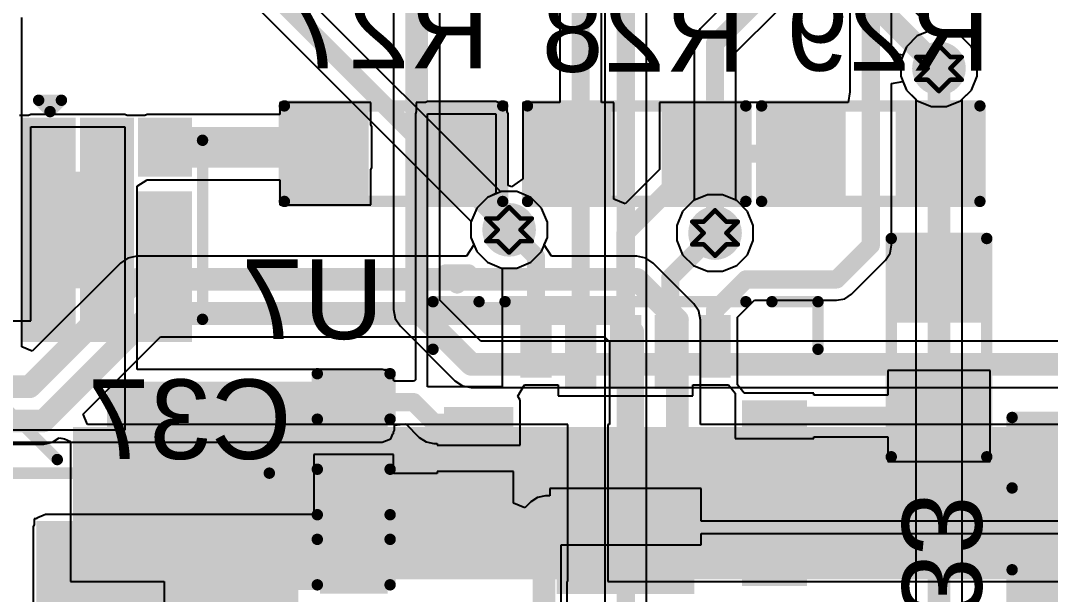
# Model space of a CAD drawing. Header units: inches. Extents: x -4 to 389, y 0 to 108.
# Drawn here: x 13.64 to 25.14, y 16.6 to 23.01 of the extents above; entities that cross this region are included whole.
import ezdxf

# ---------------------------------------------------------------- set-up
doc = ezdxf.new("R2010")
doc.units = ezdxf.units.IN
for name, color, linetype in [('Bottom Layer', 5, 'Continuous'), ('Bottom Overlay', 54, 'Continuous'), ('Bottom Paste', 16, 'Continuous'), ('Bottom Solder', 6, 'Continuous'), ('Drill Drawing', 1, 'Continuous'), ('Signal_1', 16, 'Continuous'), ('Signal_2', 76, 'Continuous'), ('Top Layer', 1, 'Continuous'), ('Top Overlay', 2, 'Continuous'), ('Top Paste', 8, 'Continuous'), ('Top Solder', 216, 'Continuous'), ('Via Holes', 16, 'Continuous')]:
    doc.layers.add(name, color=color, linetype=linetype)
doc.styles.add('Arial', font='', dxfattribs={"height": 0.2})
doc.styles.get('Arial').set_extended_font_data('Arial')

msp = doc.modelspace()

# ---------------------------------------------------------------- hatches: boundary and pattern name
at = {"layer": 'Bottom Layer'}
h = msp.add_hatch(color=5, dxfattribs=at)
edge = h.paths.add_edge_path()
edge.add_arc((23.893, 22.479), 0.3, 0, 360)
for points in [[(17.42, 21.971), (17.42, 21.082), (16.658, 21.082), (16.658, 21.971)], [(18.944, 21.971), (18.944, 21.082), (18.182, 21.082), (18.182, 21.971)], [(20.136, 21.971), (20.136, 21.082), (19.374, 21.082), (19.374, 21.971)], [(21.66, 21.971), (21.66, 21.082), (20.898, 21.082), (20.898, 21.971)], [(22.75, 21.971), (22.75, 21.082), (21.988, 21.082), (21.988, 21.971)], [(24.274, 21.971), (24.274, 21.082), (23.512, 21.082), (23.512, 21.971)], [(14.15, 21.826), (14.15, 21.371), (13.75, 21.371), (13.75, 21.826)], [(14.8, 21.826), (14.8, 21.371), (14.4, 21.371), (14.4, 21.826)], [(15.05, 21.371), (17.42, 21.371), (17.42, 21.826), (15.05, 21.826)], [(15.45, 21.826), (15.45, 21.371), (15.05, 21.371), (15.05, 21.826)], [(14.8, 21.226), (14.8, 20.126), (13.75, 20.126), (13.75, 21.226)], [(15.45, 21.005), (15.45, 20.155), (15.05, 20.155), (15.05, 21.005)], [(23.449, 20.503), (24.338, 20.503), (24.338, 19.741), (23.449, 19.741)], [(13.75, 19.526), (13.75, 19.981), (14.15, 19.981), (14.15, 19.526)], [(14.4, 19.526), (14.4, 19.981), (14.8, 19.981), (14.8, 19.526)], [(15.05, 19.526), (15.05, 19.981), (15.45, 19.981), (15.45, 19.526)], [(19.517, 19.673), (19.517, 19.073), (19.267, 19.073), (19.267, 19.673)], [(20.017, 19.673), (20.017, 18.948), (19.767, 18.948), (19.767, 19.673)], [(20.517, 19.673), (20.517, 18.948), (20.267, 18.948), (20.267, 19.673)], [(21.017, 19.673), (21.017, 18.948), (20.767, 18.948), (20.767, 19.673)], [(21.517, 19.673), (21.517, 19.073), (21.267, 19.073), (21.267, 19.673)], [(14.6, 18.44), (17.674, 18.44), (17.674, 18.98), (14.6, 18.98)], [(17.039, 18.98), (17.674, 18.98), (17.674, 18.523), (17.039, 18.523)], [(23.449, 18.979), (24.338, 18.979), (24.338, 18.217), (23.449, 18.217)], [(19.089, 18.648), (19.089, 18.398), (18.414, 18.398), (18.414, 18.648)], [(22.369, 18.723), (22.369, 18.473), (21.744, 18.473), (21.744, 18.723)], [(24.799, 18.479), (25.688, 18.479), (25.688, 17.717), (24.799, 17.717)], [(21.109, 18.285), (21.109, 17.91), (19.674, 17.91), (19.674, 18.285)], [(22.369, 18.223), (22.369, 17.973), (21.744, 17.973), (21.744, 18.223)], [(17.039, 18.04), (17.674, 18.04), (17.674, 17.583), (17.039, 17.583)], [(19.014, 17.848), (19.014, 17.598), (18.414, 17.598), (18.414, 17.848)], [(22.369, 17.723), (22.369, 17.473), (21.744, 17.473), (21.744, 17.723)], [(21.109, 17.66), (21.109, 17.285), (19.674, 17.285), (19.674, 17.66)], [(13.914, 16.652), (17.674, 16.652), (17.674, 17.358), (13.914, 17.358)], [(13.914, 10.084), (16.739, 10.084), (16.739, 17.32), (13.914, 17.32)], [(13.914, 17.32), (16.414, 17.32), (16.414, 10.62), (13.914, 10.62)], [(19.014, 17.348), (19.014, 17.098), (18.414, 17.098), (18.414, 17.348)], [(17.674, 16.673), (17.039, 16.673), (17.039, 17.13), (17.674, 17.13)], [(21.109, 17.035), (21.109, 16.66), (19.674, 16.66), (19.674, 17.035)], [(22.369, 16.998), (22.369, 16.748), (21.744, 16.748), (21.744, 16.998)], [(24.799, 16.955), (25.688, 16.955), (25.688, 16.193), (24.799, 16.193)]]:
    msp.add_hatch(color=5, dxfattribs=at).paths.add_polyline_path(points)
h = msp.add_hatch(color=5, dxfattribs=at)
edge = h.paths.add_edge_path()
edge.add_arc((19.092, 20.676), 0.3, 0, 360)
h = msp.add_hatch(color=5, dxfattribs=at)
edge = h.paths.add_edge_path()
edge.add_arc((21.392, 20.64), 0.3, 0, 360)
at = {"layer": 'Bottom Paste'}
for points in [[(17.42, 21.971), (17.42, 21.082), (16.658, 21.082), (16.658, 21.971)], [(18.944, 21.971), (18.944, 21.082), (18.182, 21.082), (18.182, 21.971)], [(20.136, 21.971), (20.136, 21.082), (19.374, 21.082), (19.374, 21.971)], [(21.66, 21.971), (21.66, 21.082), (20.898, 21.082), (20.898, 21.971)], [(22.75, 21.971), (22.75, 21.082), (21.988, 21.082), (21.988, 21.971)], [(24.274, 21.971), (24.274, 21.082), (23.512, 21.082), (23.512, 21.971)], [(14.75, 21.176), (14.75, 20.176), (13.8, 20.176), (13.8, 21.176)], [(15.4, 20.955), (15.4, 20.205), (15.1, 20.205), (15.1, 20.955)], [(23.449, 20.503), (24.338, 20.503), (24.338, 19.741), (23.449, 19.741)], [(19.517, 19.673), (19.517, 19.073), (19.267, 19.073), (19.267, 19.673)], [(20.017, 19.673), (20.017, 18.948), (19.767, 18.948), (19.767, 19.673)], [(20.517, 19.673), (20.517, 18.948), (20.267, 18.948), (20.267, 19.673)], [(21.017, 19.673), (21.017, 18.948), (20.767, 18.948), (20.767, 19.673)], [(21.517, 19.673), (21.517, 19.073), (21.267, 19.073), (21.267, 19.673)], [(17.039, 18.98), (17.674, 18.98), (17.674, 18.523), (17.039, 18.523)], [(23.449, 18.979), (24.338, 18.979), (24.338, 18.217), (23.449, 18.217)], [(19.089, 18.648), (19.089, 18.398), (18.414, 18.398), (18.414, 18.648)], [(22.369, 18.723), (22.369, 18.473), (21.744, 18.473), (21.744, 18.723)], [(24.799, 18.479), (25.688, 18.479), (25.688, 17.717), (24.799, 17.717)], [(21.109, 18.285), (21.109, 17.91), (19.674, 17.91), (19.674, 18.285)], [(22.369, 18.223), (22.369, 17.973), (21.744, 17.973), (21.744, 18.223)], [(17.039, 18.04), (17.674, 18.04), (17.674, 17.583), (17.039, 17.583)], [(19.014, 17.848), (19.014, 17.598), (18.414, 17.598), (18.414, 17.848)], [(22.369, 17.723), (22.369, 17.473), (21.744, 17.473), (21.744, 17.723)], [(21.109, 17.66), (21.109, 17.285), (19.674, 17.285), (19.674, 17.66)], [(13.914, 17.32), (16.414, 17.32), (16.414, 10.62), (13.914, 10.62)], [(19.014, 17.348), (19.014, 17.098), (18.414, 17.098), (18.414, 17.348)], [(17.674, 16.673), (17.039, 16.673), (17.039, 17.13), (17.674, 17.13)], [(21.109, 17.035), (21.109, 16.66), (19.674, 16.66), (19.674, 17.035)], [(22.369, 16.998), (22.369, 16.748), (21.744, 16.748), (21.744, 16.998)], [(24.799, 16.955), (25.688, 16.955), (25.688, 16.193), (24.799, 16.193)]]:
    msp.add_hatch(color=16, dxfattribs=at).paths.add_polyline_path(points)
at = {"layer": 'Bottom Solder'}
for points in [[(17.522, 22.073), (17.522, 20.981), (16.556, 20.981), (16.556, 22.073)], [(19.046, 22.073), (19.046, 20.981), (18.08, 20.981), (18.08, 22.073)], [(20.238, 22.073), (20.238, 20.981), (19.272, 20.981), (19.272, 22.073)], [(21.762, 22.073), (21.762, 20.981), (20.796, 20.981), (20.796, 22.073)], [(22.852, 22.073), (22.852, 20.981), (21.887, 20.981), (21.887, 22.073)], [(24.376, 22.073), (24.376, 20.981), (23.411, 20.981), (23.411, 22.073)], [(14.251, 21.927), (14.251, 21.269), (13.648, 21.269), (13.648, 21.927)], [(14.901, 21.927), (14.901, 21.269), (14.298, 21.269), (14.298, 21.927)], [(15.551, 21.927), (15.551, 21.269), (14.948, 21.269), (14.948, 21.927)], [(14.901, 21.327), (14.901, 20.024), (13.648, 20.024), (13.648, 21.327)], [(15.551, 21.106), (15.551, 20.053), (14.948, 20.053), (14.948, 21.106)], [(23.347, 20.605), (24.439, 20.605), (24.439, 19.639), (23.347, 19.639)], [(13.648, 19.424), (13.648, 20.082), (14.251, 20.082), (14.251, 19.424)], [(14.298, 19.424), (14.298, 20.082), (14.901, 20.082), (14.901, 19.424)], [(14.948, 19.424), (14.948, 20.082), (15.551, 20.082), (15.551, 19.424)], [(19.567, 19.723), (19.567, 19.023), (19.217, 19.023), (19.217, 19.723)], [(20.067, 19.723), (20.067, 18.898), (19.717, 18.898), (19.717, 19.723)], [(20.567, 19.723), (20.567, 18.898), (20.217, 18.898), (20.217, 19.723)], [(21.067, 19.723), (21.067, 18.898), (20.717, 18.898), (20.717, 19.723)], [(21.567, 19.723), (21.567, 19.023), (21.217, 19.023), (21.217, 19.723)], [(16.979, 19.04), (17.734, 19.04), (17.734, 18.463), (16.979, 18.463)], [(23.347, 19.081), (24.439, 19.081), (24.439, 18.115), (23.347, 18.115)], [(22.419, 18.773), (22.419, 18.423), (21.694, 18.423), (21.694, 18.773)], [(19.139, 18.698), (19.139, 18.348), (18.364, 18.348), (18.364, 18.698)], [(24.739, 18.539), (25.748, 18.539), (25.748, 17.657), (24.739, 17.657)], [(21.159, 18.335), (21.159, 17.86), (19.624, 17.86), (19.624, 18.335)], [(22.419, 18.273), (22.419, 17.923), (21.694, 17.923), (21.694, 18.273)], [(16.979, 18.1), (17.734, 18.1), (17.734, 17.523), (16.979, 17.523)], [(19.064, 17.898), (19.064, 17.548), (18.364, 17.548), (18.364, 17.898)], [(22.419, 17.773), (22.419, 17.423), (21.694, 17.423), (21.694, 17.773)], [(21.159, 17.71), (21.159, 17.235), (19.624, 17.235), (19.624, 17.71)], [(13.812, 17.422), (16.515, 17.422), (16.515, 10.518), (13.812, 10.518)], [(19.064, 17.398), (19.064, 17.048), (18.364, 17.048), (18.364, 17.398)], [(17.734, 16.613), (16.979, 16.613), (16.979, 17.19), (17.734, 17.19)], [(21.159, 17.085), (21.159, 16.61), (19.624, 16.61), (19.624, 17.085)], [(22.419, 17.048), (22.419, 16.698), (21.694, 16.698), (21.694, 17.048)], [(24.739, 17.015), (25.748, 17.015), (25.748, 16.133), (24.739, 16.133)]]:
    msp.add_hatch(color=6, dxfattribs=at).paths.add_polyline_path(points)
at = {"layer": 'Signal_1'}
h = msp.add_hatch(color=16, dxfattribs=at)
edge = h.paths.add_edge_path()
edge.add_arc((23.893, 22.479), 0.3, 0, 360)
h = msp.add_hatch(color=16, dxfattribs=at)
edge = h.paths.add_edge_path()
edge.add_arc((19.092, 20.676), 0.3, 0, 360)
h = msp.add_hatch(color=16, dxfattribs=at)
edge = h.paths.add_edge_path()
edge.add_arc((21.392, 20.64), 0.3, 0, 360)
at = {"layer": 'Signal_2'}
h = msp.add_hatch(color=76, dxfattribs=at)
edge = h.paths.add_edge_path()
edge.add_arc((23.893, 22.479), 0.3, 0, 360)
h = msp.add_hatch(color=76, dxfattribs=at)
edge = h.paths.add_edge_path()
edge.add_arc((19.092, 20.676), 0.3, 0, 360)
h = msp.add_hatch(color=76, dxfattribs=at)
edge = h.paths.add_edge_path()
edge.add_arc((21.392, 20.64), 0.3, 0, 360)
at = {"layer": 'Top Layer'}
h = msp.add_hatch(color=1, dxfattribs=at)
edge = h.paths.add_edge_path()
edge.add_arc((23.893, 22.479), 0.3, 0, 360)
h = msp.add_hatch(color=1, dxfattribs=at)
edge = h.paths.add_edge_path()
edge.add_arc((19.092, 20.676), 0.3, 0, 360)
h = msp.add_hatch(color=1, dxfattribs=at)
edge = h.paths.add_edge_path()
edge.add_arc((21.392, 20.64), 0.3, 0, 360)
for points in [[(14.622, 18.374), (14.622, 16.874), (14.322, 16.874), (14.322, 18.374)], [(15.122, 18.374), (15.122, 16.874), (14.822, 16.874), (14.822, 18.374)], [(15.622, 18.374), (15.622, 16.874), (15.322, 16.874), (15.322, 18.374)], [(16.122, 18.374), (16.122, 16.874), (15.822, 16.874), (15.822, 18.374)], [(16.622, 18.374), (16.622, 16.874), (16.322, 16.874), (16.322, 18.374)], [(17.122, 18.374), (17.122, 16.874), (16.822, 16.874), (16.822, 18.374)], [(17.622, 18.374), (17.622, 16.874), (17.322, 16.874), (17.322, 18.374)], [(18.122, 18.374), (18.122, 16.874), (17.822, 16.874), (17.822, 18.374)], [(18.622, 18.374), (18.622, 16.874), (18.322, 16.874), (18.322, 18.374)], [(19.122, 18.374), (19.122, 16.874), (18.822, 16.874), (18.822, 18.374)], [(19.622, 18.374), (19.622, 16.874), (19.322, 16.874), (19.322, 18.374)], [(20.122, 18.374), (20.122, 16.874), (19.822, 16.874), (19.822, 18.374)], [(20.622, 18.374), (20.622, 16.874), (20.322, 16.874), (20.322, 18.374)], [(21.122, 18.374), (21.122, 16.874), (20.822, 16.874), (20.822, 18.374)], [(21.622, 18.374), (21.622, 16.874), (21.322, 16.874), (21.322, 18.374)], [(22.122, 18.374), (22.122, 16.874), (21.822, 16.874), (21.822, 18.374)], [(22.622, 18.374), (22.622, 16.874), (22.322, 16.874), (22.322, 18.374)], [(23.122, 18.374), (23.122, 16.874), (22.822, 16.874), (22.822, 18.374)], [(23.622, 18.374), (23.622, 16.874), (23.322, 16.874), (23.322, 18.374)], [(24.122, 18.374), (24.122, 16.874), (23.822, 16.874), (23.822, 18.374)], [(24.622, 18.374), (24.622, 16.874), (24.322, 16.874), (24.322, 18.374)], [(25.122, 18.374), (25.122, 16.874), (24.822, 16.874), (24.822, 18.374)]]:
    msp.add_hatch(color=1, dxfattribs=at).paths.add_polyline_path(points)
at = {"layer": 'Top Paste'}
for points in [[(14.622, 18.374), (14.622, 16.874), (14.322, 16.874), (14.322, 18.374)], [(15.122, 18.374), (15.122, 16.874), (14.822, 16.874), (14.822, 18.374)], [(15.622, 18.374), (15.622, 16.874), (15.322, 16.874), (15.322, 18.374)], [(16.122, 18.374), (16.122, 16.874), (15.822, 16.874), (15.822, 18.374)], [(16.622, 18.374), (16.622, 16.874), (16.322, 16.874), (16.322, 18.374)], [(17.122, 18.374), (17.122, 16.874), (16.822, 16.874), (16.822, 18.374)], [(17.622, 18.374), (17.622, 16.874), (17.322, 16.874), (17.322, 18.374)], [(18.122, 18.374), (18.122, 16.874), (17.822, 16.874), (17.822, 18.374)], [(18.622, 18.374), (18.622, 16.874), (18.322, 16.874), (18.322, 18.374)], [(19.122, 18.374), (19.122, 16.874), (18.822, 16.874), (18.822, 18.374)], [(19.622, 18.374), (19.622, 16.874), (19.322, 16.874), (19.322, 18.374)], [(20.122, 18.374), (20.122, 16.874), (19.822, 16.874), (19.822, 18.374)], [(20.622, 18.374), (20.622, 16.874), (20.322, 16.874), (20.322, 18.374)], [(21.122, 18.374), (21.122, 16.874), (20.822, 16.874), (20.822, 18.374)], [(21.622, 18.374), (21.622, 16.874), (21.322, 16.874), (21.322, 18.374)], [(22.122, 18.374), (22.122, 16.874), (21.822, 16.874), (21.822, 18.374)], [(22.622, 18.374), (22.622, 16.874), (22.322, 16.874), (22.322, 18.374)], [(23.122, 18.374), (23.122, 16.874), (22.822, 16.874), (22.822, 18.374)], [(23.622, 18.374), (23.622, 16.874), (23.322, 16.874), (23.322, 18.374)], [(24.122, 18.374), (24.122, 16.874), (23.822, 16.874), (23.822, 18.374)], [(24.622, 18.374), (24.622, 16.874), (24.322, 16.874), (24.322, 18.374)], [(25.122, 18.374), (25.122, 16.874), (24.822, 16.874), (24.822, 18.374)]]:
    msp.add_hatch(color=8, dxfattribs=at).paths.add_polyline_path(points)
at = {"layer": 'Top Solder'}
for points in [[(14.724, 18.475), (14.724, 16.772), (14.221, 16.772), (14.221, 18.475)], [(15.224, 18.475), (15.224, 16.772), (14.721, 16.772), (14.721, 18.475)], [(15.724, 18.475), (15.724, 16.772), (15.221, 16.772), (15.221, 18.475)], [(16.224, 18.475), (16.224, 16.772), (15.721, 16.772), (15.721, 18.475)], [(16.724, 18.475), (16.724, 16.772), (16.221, 16.772), (16.221, 18.475)], [(17.224, 18.475), (17.224, 16.772), (16.721, 16.772), (16.721, 18.475)], [(17.724, 18.475), (17.724, 16.772), (17.221, 16.772), (17.221, 18.475)], [(18.224, 18.475), (18.224, 16.772), (17.721, 16.772), (17.721, 18.475)], [(18.724, 18.475), (18.724, 16.772), (18.221, 16.772), (18.221, 18.475)], [(19.224, 18.475), (19.224, 16.772), (18.721, 16.772), (18.721, 18.475)], [(19.724, 18.475), (19.724, 16.772), (19.221, 16.772), (19.221, 18.475)], [(20.224, 18.475), (20.224, 16.772), (19.721, 16.772), (19.721, 18.475)], [(20.724, 18.475), (20.724, 16.772), (20.221, 16.772), (20.221, 18.475)], [(21.224, 18.475), (21.224, 16.772), (20.721, 16.772), (20.721, 18.475)], [(21.724, 18.475), (21.724, 16.772), (21.221, 16.772), (21.221, 18.475)], [(22.224, 18.475), (22.224, 16.772), (21.721, 16.772), (21.721, 18.475)], [(22.724, 18.475), (22.724, 16.772), (22.221, 16.772), (22.221, 18.475)], [(23.224, 18.475), (23.224, 16.772), (22.721, 16.772), (22.721, 18.475)], [(23.724, 18.475), (23.724, 16.772), (23.221, 16.772), (23.221, 18.475)], [(24.224, 18.475), (24.224, 16.772), (23.721, 16.772), (23.721, 18.475)], [(24.724, 18.475), (24.724, 16.772), (24.221, 16.772), (24.221, 18.475)], [(25.224, 18.475), (25.224, 16.772), (24.721, 16.772), (24.721, 18.475)]]:
    msp.add_hatch(color=216, dxfattribs=at).paths.add_polyline_path(points)
at = {"layer": 'Via Holes'}
h = msp.add_hatch(color=7, dxfattribs=at)
edge = h.paths.add_edge_path()
edge.add_arc((23.893, 22.479), 0.15, 0, 360)
h = msp.add_hatch(color=7, dxfattribs=at)
edge = h.paths.add_edge_path()
edge.add_arc((19.092, 20.676), 0.15, 0, 360)
h = msp.add_hatch(color=7, dxfattribs=at)
edge = h.paths.add_edge_path()
edge.add_arc((21.392, 20.64), 0.15, 0, 360)

# ---------------------------------------------------------------- linework, layer by layer
at = {"layer": 'Bottom Layer'}
for p, q in [((19.659, 23.724), (19.659, 22.098)), ((20.125, 22.098), (20.125, 23.724)), ((23.364, 22.65), (23.364, 23.698)), ((22.898, 23.579), (22.898, 22.217)), ((23.808, 22.906), (23.651, 22.841)), ((23.978, 22.906), (23.808, 22.906)), ((24.135, 22.841), (23.978, 22.906)), ((23.651, 22.841), (23.531, 22.721)), ((24.255, 22.721), (24.135, 22.841)), ((23.531, 22.721), (23.491, 22.625)), ((24.32, 22.564), (24.255, 22.721)), ((23.491, 22.625), (23.364, 22.65)), ((24.32, 22.394), (24.32, 22.564)), ((23.364, 22.309), (23.491, 22.334)), ((23.491, 22.334), (23.531, 22.237)), ((24.255, 22.237), (24.32, 22.394)), ((22.898, 22.217), (22.877, 22.098)), ((23.364, 20.503), (23.364, 22.309)), ((23.531, 22.237), (23.651, 22.117)), ((24.135, 22.117), (24.255, 22.237)), ((17.547, 22.098), (16.531, 22.098)), ((16.531, 22.098), (16.531, 21.963)), ((17.547, 21.851), (17.547, 22.098)), ((18.157, 22.098), (18.055, 22.098)), ((18.055, 22.098), (18.055, 21.997)), ((18.182, 22.109), (18.157, 22.098)), ((18.944, 22.109), (18.182, 22.109)), ((18.969, 22.098), (18.944, 22.109)), ((19.071, 22.098), (18.969, 22.098)), ((19.071, 21.997), (19.071, 22.098)), ((19.659, 22.098), (19.247, 22.098)), ((19.247, 22.098), (19.247, 21.245)), ((20.263, 22.098), (20.125, 22.098)), ((20.263, 21.02), (20.263, 22.098)), ((21.787, 22.098), (20.771, 22.098)), ((20.771, 22.098), (20.771, 21.348)), ((21.861, 22.098), (21.787, 22.098)), ((21.787, 22.098), (21.787, 22.098)), ((22.877, 22.098), (21.861, 22.098)), ((21.861, 22.098), (21.861, 22.098)), ((23.651, 22.117), (23.808, 22.052)), ((23.978, 22.052), (24.135, 22.117)), ((18.055, 21.997), (18.045, 21.971)), ((18.045, 21.971), (18.045, 21.082)), ((18.182, 21.082), (18.182, 21.971)), ((18.182, 21.971), (18.944, 21.971)), ((18.944, 21.971), (18.944, 21.082)), ((19.082, 21.971), (19.071, 21.997)), ((19.082, 21.172), (19.082, 21.971)), ((23.808, 22.052), (23.978, 22.052)), ((13.725, 21.953), (13.623, 21.953)), ((13.75, 21.963), (13.725, 21.953)), ((14.8, 21.963), (13.75, 21.963)), ((14.825, 21.953), (14.8, 21.963)), ((15.025, 21.953), (14.825, 21.953)), ((15.05, 21.963), (15.025, 21.953)), ((16.531, 21.963), (15.05, 21.963)), ((13.75, 19.658), (13.75, 21.826)), ((13.75, 21.826), (14.8, 21.826)), ((14.8, 21.826), (14.8, 18.44)), ((17.558, 21.826), (17.547, 21.851)), ((17.558, 21.371), (17.558, 21.826)), ((17.547, 21.345), (17.558, 21.371)), ((17.547, 20.955), (17.547, 21.345)), ((20.771, 21.348), (20.39, 20.967)), ((14.937, 21.165), (15.05, 21.233)), ((14.937, 19.117), (14.937, 21.165)), ((15.05, 21.233), (16.531, 21.233)), ((16.531, 21.233), (16.531, 20.955)), ((19.12, 21.157), (19.082, 21.172)), ((19.247, 21.245), (19.12, 21.157)), ((18.045, 21.082), (18.045, 19.001)), ((18.182, 18.923), (18.182, 21.082)), ((18.893, 21.055), (18.85, 21.038)), ((18.944, 21.082), (18.893, 21.055)), ((16.531, 20.955), (17.547, 20.955)), ((18.85, 21.038), (18.73, 20.917)), ((20.39, 20.967), (20.263, 21.02)), ((18.73, 20.917), (18.665, 20.761)), ((18.665, 20.761), (18.665, 20.591)), ((18.665, 20.591), (18.73, 20.434)), ((23.347, 20.414), (23.364, 20.503)), ((18.73, 20.434), (18.85, 20.314)), ((23.296, 20.338), (23.347, 20.414)), ((18.85, 20.314), (19.007, 20.249)), ((19.007, 20.249), (19.014, 20.249)), ((19.014, 20.249), (19.014, 18.923)), ((22.915, 19.957), (23.296, 20.338)), ((22.75, 19.889), (22.84, 19.907)), ((22.84, 19.907), (22.915, 19.957)), ((21.644, 19.699), (21.834, 19.889)), ((21.834, 19.889), (22.75, 19.889)), ((21.644, 19.022), (21.644, 19.699)), ((10.275, 19.658), (13.75, 19.658)), ((17.674, 19.117), (14.937, 19.117)), ((17.699, 19.107), (17.674, 19.117)), ((17.801, 19.107), (17.699, 19.107)), ((17.801, 19.005), (17.801, 19.107)), ((24.465, 19.106), (23.322, 19.106)), ((23.322, 19.106), (23.322, 18.831)), ((24.465, 18.09), (24.465, 19.106)), ((17.81, 18.984), (17.801, 19.005)), ((18.025, 18.984), (17.81, 18.984)), ((18.045, 19.001), (18.025, 18.984)), ((21.644, 18.973), (21.644, 19.022)), ((19.014, 18.923), (18.182, 18.923)), ((19.191, 18.819), (19.264, 18.946)), ((19.264, 18.946), (19.64, 18.946)), ((19.64, 18.946), (19.64, 18.821)), ((21.144, 18.821), (21.144, 18.946)), ((21.144, 18.946), (21.517, 18.946)), ((21.517, 18.946), (21.542, 18.946)), ((21.542, 18.946), (21.617, 18.85)), ((21.644, 18.946), (21.644, 18.973)), ((21.719, 18.85), (21.644, 18.946)), ((19.216, 18.775), (19.191, 18.819)), ((19.216, 18.271), (19.216, 18.775)), ((19.216, 18.775), (19.216, 18.775)), ((19.64, 18.821), (21.144, 18.821)), ((21.617, 18.85), (21.617, 18.823)), ((21.617, 18.823), (21.617, 18.774)), ((21.617, 18.774), (21.617, 18.346)), ((21.744, 18.85), (21.719, 18.85)), ((22.496, 18.85), (21.744, 18.85)), ((22.496, 18.831), (22.496, 18.85)), ((23.322, 18.831), (22.496, 18.831)), ((14.8, 18.44), (11.1, 18.44)), ((17.801, 18.415), (17.812, 18.44)), ((17.801, 18.396), (17.801, 18.415)), ((17.812, 18.493), (17.939, 18.508)), ((17.812, 18.44), (17.812, 18.493)), ((17.939, 18.508), (18.089, 18.358)), ((11.237, 18.303), (17.674, 18.303)), ((17.674, 18.303), (17.771, 18.343)), ((17.771, 18.343), (17.793, 18.396)), ((17.793, 18.396), (17.801, 18.396)), ((18.089, 18.358), (18.164, 18.307)), ((18.164, 18.307), (18.253, 18.29)), ((18.253, 18.29), (18.287, 18.29)), ((18.287, 18.29), (18.287, 18.271)), ((21.617, 18.346), (22.496, 18.346)), ((22.496, 18.346), (22.496, 18.365)), ((22.496, 18.365), (23.322, 18.365)), ((23.322, 18.365), (23.322, 18.09)), ((18.287, 18.271), (19.216, 18.271)), ((17.801, 18.167), (16.912, 18.167)), ((16.912, 18.167), (16.912, 17.496)), ((17.801, 17.956), (17.801, 18.167)), ((23.322, 18.09), (24.465, 18.09)), ((18.287, 17.956), (17.801, 17.956)), ((19.141, 17.975), (18.287, 17.975)), ((18.287, 17.975), (18.287, 17.956)), ((19.141, 17.624), (19.141, 17.975)), ((21.236, 17.787), (19.547, 17.787)), ((19.547, 17.787), (19.547, 17.706)), ((21.236, 17.423), (21.236, 17.787)), ((19.268, 17.572), (19.141, 17.624)), ((19.334, 17.638), (19.268, 17.572)), ((19.41, 17.688), (19.334, 17.638)), ((19.499, 17.706), (19.41, 17.688)), ((19.547, 17.706), (19.499, 17.706)), ((13.914, 17.496), (13.817, 17.456)), ((16.912, 17.496), (13.914, 17.496)), ((13.787, 17.384), (13.776, 17.358)), ((13.813, 17.447), (13.787, 17.447)), ((13.787, 17.447), (13.787, 17.384)), ((13.817, 17.456), (13.813, 17.447)), ((28.971, 17.423), (21.236, 17.423)), ((13.776, 17.358), (13.776, 16.652)), ((21.236, 17.158), (21.236, 17.285)), ((21.236, 17.285), (29.108, 17.285)), ((19.674, 16.248), (19.674, 17.158)), ((19.674, 17.158), (21.236, 17.158)), ((13.776, 16.652), (13.776, 10.084))]:
    msp.add_line(p, q, dxfattribs=at)
at = {"layer": 'Bottom Layer', "const_width": 0.203}
for points in [[(19.892, 19.31), (19.892, 24.095)], [(23.131, 20.503), (23.131, 23.889)], [(20.392, 20.64), (21.279, 21.527)], [(21.279, 21.527), (22.369, 21.527)], [(19.092, 20.676), (19.392, 20.375)], [(20.392, 19.31), (20.392, 20.64)], [(20.892, 20.14), (21.392, 20.64)], [(22.75, 20.122), (23.131, 20.503)], [(19.392, 19.373), (19.392, 20.375)], [(20.892, 19.31), (20.892, 20.14)], [(21.392, 19.777), (21.737, 20.122)], [(21.737, 20.122), (22.75, 20.122)], [(21.392, 19.373), (21.392, 19.777)], [(17.357, 18.751), (18.025, 18.751)], [(18.025, 18.751), (18.253, 18.523)], [(22.057, 18.598), (23.893, 18.598)], [(18.253, 18.523), (18.752, 18.523)], [(17.357, 17.812), (17.445, 17.723)], [(17.445, 17.723), (18.714, 17.723)], [(19.249, 17.223), (19.499, 17.473)], [(19.499, 17.473), (20.392, 17.473)], [(17.857, 16.901), (18.178, 17.223)], [(18.178, 17.223), (18.714, 17.223)], [(18.714, 17.223), (19.249, 17.223)], [(17.357, 16.901), (17.857, 16.901)]]:
    msp.add_lwpolyline(points, dxfattribs=at)
at = {"layer": 'Bottom Layer', "const_width": 0.102}
for points in [[(21.228, 21.527, 1), (21.33, 21.527, 1)], [(21.228, 21.527, 1), (21.33, 21.527, 1)], [(22.319, 21.527, 1), (22.42, 21.527, 1)], [(19.041, 20.676, 1), (19.142, 20.676, 1)], [(20.341, 20.64, 1), (20.443, 20.64, 1)], [(20.341, 20.64, 1), (20.443, 20.64, 1)], [(21.341, 20.64, 1), (21.443, 20.64, 1)], [(23.081, 20.503, 1), (23.182, 20.503, 1)], [(23.081, 20.503, 1), (23.182, 20.503, 1)], [(19.341, 20.375, 1), (19.443, 20.375, 1)], [(19.341, 20.375, 1), (19.443, 20.375, 1)], [(20.841, 20.14, 1), (20.943, 20.14, 1)], [(20.841, 20.14, 1), (20.943, 20.14, 1)], [(21.686, 20.122, 1), (21.788, 20.122, 1)], [(21.686, 20.122, 1), (21.788, 20.122, 1)], [(22.7, 20.122, 1), (22.801, 20.122, 1)], [(22.7, 20.122, 1), (22.801, 20.122, 1)], [(21.341, 19.777, 1), (21.443, 19.777, 1)], [(21.341, 19.777, 1), (21.443, 19.777, 1)], [(19.341, 19.373, 1), (19.443, 19.373, 1)], [(21.341, 19.373, 1), (21.443, 19.373, 1)], [(19.841, 19.31, 1), (19.943, 19.31, 1)], [(20.341, 19.31, 1), (20.443, 19.31, 1)], [(20.841, 19.31, 1), (20.943, 19.31, 1)], [(17.306, 18.751, 1), (17.407, 18.751, 1)], [(17.974, 18.751, 1), (18.076, 18.751, 1)], [(17.974, 18.751, 1), (18.076, 18.751, 1)], [(22.006, 18.598, 1), (22.108, 18.598, 1)], [(23.843, 18.598, 1), (23.944, 18.598, 1)], [(18.203, 18.523, 1), (18.304, 18.523, 1)], [(18.203, 18.523, 1), (18.304, 18.523, 1)], [(18.701, 18.523, 1), (18.803, 18.523, 1)], [(17.306, 17.812, 1), (17.407, 17.812, 1)], [(17.394, 17.723, 1), (17.496, 17.723, 1)], [(17.394, 17.723, 1), (17.496, 17.723, 1)], [(18.663, 17.723, 1), (18.765, 17.723, 1)], [(19.448, 17.473, 1), (19.55, 17.473, 1)], [(19.448, 17.473, 1), (19.55, 17.473, 1)], [(20.341, 17.473, 1), (20.443, 17.473, 1)], [(18.127, 17.223, 1), (18.229, 17.223, 1)], [(18.127, 17.223, 1), (18.229, 17.223, 1)], [(18.663, 17.223, 1), (18.765, 17.223, 1)], [(18.663, 17.223, 1), (18.765, 17.223, 1)], [(19.198, 17.223, 1), (19.3, 17.223, 1)], [(19.198, 17.223, 1), (19.3, 17.223, 1)], [(17.306, 16.901, 1), (17.407, 16.901, 1)], [(17.806, 16.901, 1), (17.907, 16.901, 1)], [(17.806, 16.901, 1), (17.907, 16.901, 1)]]:
    msp.add_lwpolyline(points, format="xyb", close=True, dxfattribs=at)
at = {"layer": 'Bottom Overlay'}
for points, const_width in [([(13.838, 22.123), (14.092, 22.123)], 0.127), ([(13.838, 22.123), (13.965, 21.996)], 0.127), ([(13.965, 21.996), (14.092, 22.123)], 0.127), ([(16.582, 22.06), (19.02, 22.06)], 0.127), ([(16.582, 20.993), (16.582, 22.06)], 0.127), ([(19.02, 20.993), (19.02, 22.06)], 0.127), ([(19.298, 22.06), (21.736, 22.06)], 0.127), ([(19.298, 20.993), (19.298, 22.06)], 0.127), ([(21.736, 20.993), (21.736, 22.06)], 0.127), ([(21.912, 22.06), (24.351, 22.06)], 0.127), ([(21.912, 20.993), (21.912, 22.06)], 0.127), ([(24.351, 20.993), (24.351, 22.06)], 0.127), ([(15.668, 19.676), (15.668, 21.676)], 0.127), ([(16.582, 20.993), (19.02, 20.993)], 0.127), ([(19.298, 20.993), (21.736, 20.993)], 0.127), ([(21.912, 20.993), (24.351, 20.993)], 0.127), ([(23.36, 18.141), (23.36, 20.579)], 0.127), ([(23.36, 20.579), (24.427, 20.579)], 0.127), ([(24.427, 18.141), (24.427, 20.579)], 0.127), ([(18.385, 20.191), (18.512, 20.064)], 0.2), ([(18.385, 20.191), (18.639, 20.191)], 0.2), ([(18.512, 20.064), (18.639, 20.191)], 0.2), ([(18.242, 19.873), (18.757, 19.873)], 0.127), ([(18.242, 19.342), (18.242, 19.873)], 0.127), ([(19.047, 19.873), (21.737, 19.873)], 0.127), ([(22.027, 19.873), (22.542, 19.873)], 0.127), ([(22.542, 19.342), (22.542, 19.873)], 0.127), ([(16.95, 19.069), (17.763, 19.069)], 0.127), ([(16.95, 18.561), (16.95, 19.069)], 0.127), ([(17.763, 18.561), (17.763, 19.069)], 0.127), ([(24.71, 17.793), (24.71, 18.58)], 0.127), ([(24.71, 18.58), (25.777, 18.58)], 0.127), ([(23.36, 18.141), (24.427, 18.141)], 0.127), ([(16.95, 17.494), (16.95, 18.002)], 0.127), ([(17.763, 17.494), (17.763, 18.002)], 0.127), ([(8.602, 17.958), (16.414, 17.958)], 0.127), ([(16.414, 10.008), (16.414, 17.958)], 0.127), ([(16.95, 17.494), (17.763, 17.494)], 0.127), ([(16.95, 17.219), (17.763, 17.219)], 0.127), ([(16.95, 16.711), (16.95, 17.219)], 0.127), ([(17.763, 16.711), (17.763, 17.219)], 0.127), ([(24.71, 16.091), (24.71, 16.879)], 0.127)]:
    msp.add_lwpolyline(points, dxfattribs=dict(at, const_width=const_width))
for points, const_width in [([(13.806, 22.123, 1), (13.87, 22.123, 1)], 0.0635), ([(13.806, 22.123, 1), (13.87, 22.123, 1)], 0.0635), ([(14.06, 22.123, 1), (14.124, 22.123, 1)], 0.0635), ([(14.06, 22.123, 1), (14.124, 22.123, 1)], 0.0635), ([(16.55, 22.06, 1), (16.614, 22.06, 1)], 0.0635), ([(16.55, 22.06, 1), (16.614, 22.06, 1)], 0.0635), ([(18.989, 22.06, 1), (19.052, 22.06, 1)], 0.0635), ([(18.989, 22.06, 1), (19.052, 22.06, 1)], 0.0635), ([(19.266, 22.06, 1), (19.329, 22.06, 1)], 0.0635), ([(19.266, 22.06, 1), (19.329, 22.06, 1)], 0.0635), ([(21.704, 22.06, 1), (21.768, 22.06, 1)], 0.0635), ([(21.704, 22.06, 1), (21.768, 22.06, 1)], 0.0635), ([(21.88, 22.06, 1), (21.944, 22.06, 1)], 0.0635), ([(21.88, 22.06, 1), (21.944, 22.06, 1)], 0.0635), ([(24.319, 22.06, 1), (24.382, 22.06, 1)], 0.0635), ([(24.319, 22.06, 1), (24.382, 22.06, 1)], 0.0635), ([(13.933, 21.996, 1), (13.997, 21.996, 1)], 0.0635), ([(13.933, 21.996, 1), (13.997, 21.996, 1)], 0.0635), ([(15.636, 21.676, 1), (15.7, 21.676, 1)], 0.0635), ([(16.55, 20.993, 1), (16.614, 20.993, 1)], 0.0635), ([(16.55, 20.993, 1), (16.614, 20.993, 1)], 0.0635), ([(18.989, 20.993, 1), (19.052, 20.993, 1)], 0.0635), ([(18.989, 20.993, 1), (19.052, 20.993, 1)], 0.0635), ([(19.266, 20.993, 1), (19.329, 20.993, 1)], 0.0635), ([(19.266, 20.993, 1), (19.329, 20.993, 1)], 0.0635), ([(21.704, 20.993, 1), (21.768, 20.993, 1)], 0.0635), ([(21.704, 20.993, 1), (21.768, 20.993, 1)], 0.0635), ([(21.88, 20.993, 1), (21.944, 20.993, 1)], 0.0635), ([(21.88, 20.993, 1), (21.944, 20.993, 1)], 0.0635), ([(24.319, 20.993, 1), (24.382, 20.993, 1)], 0.0635), ([(24.319, 20.993, 1), (24.382, 20.993, 1)], 0.0635), ([(23.328, 20.579, 1), (23.392, 20.579, 1)], 0.0635), ([(23.328, 20.579, 1), (23.392, 20.579, 1)], 0.0635), ([(24.395, 20.579, 1), (24.459, 20.579, 1)], 0.0635), ([(24.395, 20.579, 1), (24.459, 20.579, 1)], 0.0635), ([(18.335, 20.191, 1), (18.435, 20.191, 1)], 0.1), ([(18.335, 20.191, 1), (18.435, 20.191, 1)], 0.1), ([(18.589, 20.191, 1), (18.689, 20.191, 1)], 0.1), ([(18.589, 20.191, 1), (18.689, 20.191, 1)], 0.1), ([(18.462, 20.064, 1), (18.562, 20.064, 1)], 0.1), ([(18.462, 20.064, 1), (18.562, 20.064, 1)], 0.1), ([(18.21, 19.873, 1), (18.274, 19.873, 1)], 0.0635), ([(18.21, 19.873, 1), (18.274, 19.873, 1)], 0.0635), ([(18.725, 19.873, 1), (18.788, 19.873, 1)], 0.0635), ([(19.015, 19.873, 1), (19.079, 19.873, 1)], 0.0635), ([(21.705, 19.873, 1), (21.768, 19.873, 1)], 0.0635), ([(21.995, 19.873, 1), (22.059, 19.873, 1)], 0.0635), ([(22.51, 19.873, 1), (22.574, 19.873, 1)], 0.0635), ([(22.51, 19.873, 1), (22.574, 19.873, 1)], 0.0635), ([(15.636, 19.676, 1), (15.7, 19.676, 1)], 0.0635), ([(18.21, 19.342, 1), (18.274, 19.342, 1)], 0.0635), ([(22.51, 19.342, 1), (22.574, 19.342, 1)], 0.0635), ([(16.918, 19.069, 1), (16.982, 19.069, 1)], 0.0635), ([(16.918, 19.069, 1), (16.982, 19.069, 1)], 0.0635), ([(17.731, 19.069, 1), (17.795, 19.069, 1)], 0.0635), ([(17.731, 19.069, 1), (17.795, 19.069, 1)], 0.0635), ([(24.678, 18.58, 1), (24.742, 18.58, 1)], 0.0635), ([(24.678, 18.58, 1), (24.742, 18.58, 1)], 0.0635), ([(16.918, 18.561, 1), (16.982, 18.561, 1)], 0.0635), ([(17.731, 18.561, 1), (17.795, 18.561, 1)], 0.0635), ([(23.328, 18.141, 1), (23.392, 18.141, 1)], 0.0635), ([(23.328, 18.141, 1), (23.392, 18.141, 1)], 0.0635), ([(24.395, 18.141, 1), (24.459, 18.141, 1)], 0.0635), ([(24.395, 18.141, 1), (24.459, 18.141, 1)], 0.0635), ([(16.918, 18.002, 1), (16.982, 18.002, 1)], 0.0635), ([(17.731, 18.002, 1), (17.795, 18.002, 1)], 0.0635), ([(16.382, 17.958, 1), (16.446, 17.958, 1)], 0.0635), ([(16.382, 17.958, 1), (16.446, 17.958, 1)], 0.0635), ([(24.678, 17.793, 1), (24.742, 17.793, 1)], 0.0635), ([(16.918, 17.494, 1), (16.982, 17.494, 1)], 0.0635), ([(16.918, 17.494, 1), (16.982, 17.494, 1)], 0.0635), ([(17.731, 17.494, 1), (17.795, 17.494, 1)], 0.0635), ([(17.731, 17.494, 1), (17.795, 17.494, 1)], 0.0635), ([(16.918, 17.219, 1), (16.982, 17.219, 1)], 0.0635), ([(16.918, 17.219, 1), (16.982, 17.219, 1)], 0.0635), ([(17.731, 17.219, 1), (17.795, 17.219, 1)], 0.0635), ([(17.731, 17.219, 1), (17.795, 17.219, 1)], 0.0635), ([(24.678, 16.879, 1), (24.742, 16.879, 1)], 0.0635), ([(16.918, 16.711, 1), (16.982, 16.711, 1)], 0.0635), ([(17.731, 16.711, 1), (17.795, 16.711, 1)], 0.0635)]:
    msp.add_lwpolyline(points, format="xyb", close=True, dxfattribs=dict(at, const_width=const_width))
at = {"layer": 'Drill Drawing', "const_width": 0.0508}
for points in [[(23.766, 22.606), (23.893, 22.733)], [(23.893, 22.733), (24.02, 22.606)], [(23.639, 22.606), (23.766, 22.479)], [(23.639, 22.606), (23.766, 22.606)], [(24.02, 22.606), (24.147, 22.606)], [(24.02, 22.479), (24.147, 22.606)], [(23.639, 22.352), (23.766, 22.479)], [(24.02, 22.479), (24.147, 22.352)], [(23.639, 22.352), (23.766, 22.352)], [(23.766, 22.352), (23.893, 22.225)], [(23.893, 22.225), (24.02, 22.352)], [(24.02, 22.352), (24.147, 22.352)], [(18.965, 20.803), (19.092, 20.93)], [(19.092, 20.93), (19.219, 20.803)], [(18.838, 20.803), (18.965, 20.676)], [(18.838, 20.803), (18.965, 20.803)], [(19.219, 20.803), (19.346, 20.803)], [(19.219, 20.676), (19.346, 20.803)], [(21.265, 20.767), (21.392, 20.894)], [(21.392, 20.894), (21.519, 20.767)], [(21.138, 20.767), (21.265, 20.64)], [(21.138, 20.767), (21.265, 20.767)], [(21.519, 20.767), (21.646, 20.767)], [(21.519, 20.64), (21.646, 20.767)], [(18.838, 20.549), (18.965, 20.676)], [(19.219, 20.676), (19.346, 20.549)], [(21.138, 20.513), (21.265, 20.64)], [(21.519, 20.64), (21.646, 20.513)], [(18.838, 20.549), (18.965, 20.549)], [(18.965, 20.549), (19.092, 20.422)], [(19.092, 20.422), (19.219, 20.549)], [(19.219, 20.549), (19.346, 20.549)], [(21.138, 20.513), (21.265, 20.513)], [(21.265, 20.513), (21.392, 20.386)], [(21.392, 20.386), (21.519, 20.513)], [(21.519, 20.513), (21.646, 20.513)]]:
    msp.add_lwpolyline(points, dxfattribs=at)
at = {"layer": 'Drill Drawing', "const_width": 0.0254}
for points in [[(23.881, 22.733, 1), (23.906, 22.733, 1)], [(23.881, 22.733, 1), (23.906, 22.733, 1)], [(23.627, 22.606, 1), (23.652, 22.606, 1)], [(23.627, 22.606, 1), (23.652, 22.606, 1)], [(23.754, 22.606, 1), (23.779, 22.606, 1)], [(23.754, 22.606, 1), (23.779, 22.606, 1)], [(24.008, 22.606, 1), (24.033, 22.606, 1)], [(24.008, 22.606, 1), (24.033, 22.606, 1)], [(24.135, 22.606, 1), (24.16, 22.606, 1)], [(24.135, 22.606, 1), (24.16, 22.606, 1)], [(23.754, 22.479, 1), (23.779, 22.479, 1)], [(23.754, 22.479, 1), (23.779, 22.479, 1)], [(24.008, 22.479, 1), (24.033, 22.479, 1)], [(24.008, 22.479, 1), (24.033, 22.479, 1)], [(23.627, 22.352, 1), (23.652, 22.352, 1)], [(23.627, 22.352, 1), (23.652, 22.352, 1)], [(23.754, 22.352, 1), (23.779, 22.352, 1)], [(23.754, 22.352, 1), (23.779, 22.352, 1)], [(24.008, 22.352, 1), (24.033, 22.352, 1)], [(24.008, 22.352, 1), (24.033, 22.352, 1)], [(24.135, 22.352, 1), (24.16, 22.352, 1)], [(24.135, 22.352, 1), (24.16, 22.352, 1)], [(23.881, 22.225, 1), (23.906, 22.225, 1)], [(23.881, 22.225, 1), (23.906, 22.225, 1)], [(19.079, 20.93, 1), (19.104, 20.93, 1)], [(19.079, 20.93, 1), (19.104, 20.93, 1)], [(18.825, 20.803, 1), (18.85, 20.803, 1)], [(18.825, 20.803, 1), (18.85, 20.803, 1)], [(18.952, 20.803, 1), (18.977, 20.803, 1)], [(18.952, 20.803, 1), (18.977, 20.803, 1)], [(19.206, 20.803, 1), (19.231, 20.803, 1)], [(19.206, 20.803, 1), (19.231, 20.803, 1)], [(19.333, 20.803, 1), (19.358, 20.803, 1)], [(19.333, 20.803, 1), (19.358, 20.803, 1)], [(21.379, 20.894, 1), (21.405, 20.894, 1)], [(21.379, 20.894, 1), (21.405, 20.894, 1)], [(21.125, 20.767, 1), (21.151, 20.767, 1)], [(21.125, 20.767, 1), (21.151, 20.767, 1)], [(21.252, 20.767, 1), (21.278, 20.767, 1)], [(21.252, 20.767, 1), (21.278, 20.767, 1)], [(21.506, 20.767, 1), (21.532, 20.767, 1)], [(21.506, 20.767, 1), (21.532, 20.767, 1)], [(21.633, 20.767, 1), (21.659, 20.767, 1)], [(21.633, 20.767, 1), (21.659, 20.767, 1)], [(18.952, 20.676, 1), (18.977, 20.676, 1)], [(18.952, 20.676, 1), (18.977, 20.676, 1)], [(19.206, 20.676, 1), (19.231, 20.676, 1)], [(19.206, 20.676, 1), (19.231, 20.676, 1)], [(21.252, 20.64, 1), (21.278, 20.64, 1)], [(21.252, 20.64, 1), (21.278, 20.64, 1)], [(21.506, 20.64, 1), (21.532, 20.64, 1)], [(21.506, 20.64, 1), (21.532, 20.64, 1)], [(18.825, 20.549, 1), (18.85, 20.549, 1)], [(18.825, 20.549, 1), (18.85, 20.549, 1)], [(18.952, 20.549, 1), (18.977, 20.549, 1)], [(18.952, 20.549, 1), (18.977, 20.549, 1)], [(19.206, 20.549, 1), (19.231, 20.549, 1)], [(19.206, 20.549, 1), (19.231, 20.549, 1)], [(19.333, 20.549, 1), (19.358, 20.549, 1)], [(19.333, 20.549, 1), (19.358, 20.549, 1)], [(21.125, 20.513, 1), (21.151, 20.513, 1)], [(21.125, 20.513, 1), (21.151, 20.513, 1)], [(21.252, 20.513, 1), (21.278, 20.513, 1)], [(21.252, 20.513, 1), (21.278, 20.513, 1)], [(21.506, 20.513, 1), (21.532, 20.513, 1)], [(21.506, 20.513, 1), (21.532, 20.513, 1)], [(21.633, 20.513, 1), (21.659, 20.513, 1)], [(21.633, 20.513, 1), (21.659, 20.513, 1)], [(19.079, 20.422, 1), (19.104, 20.422, 1)], [(19.079, 20.422, 1), (19.104, 20.422, 1)], [(21.379, 20.386, 1), (21.405, 20.386, 1)], [(21.379, 20.386, 1), (21.405, 20.386, 1)]]:
    msp.add_lwpolyline(points, format="xyb", close=True, dxfattribs=at)
at = {"layer": 'Signal_1'}
for p, q in [((17.8, 28.372), (17.8, 19.785)), ((18.318, 19.892), (18.318, 28.265)), ((21.758, 23.452), (21.227, 22.921)), ((21.625, 22.659), (22.088, 23.122)), ((21.227, 22.921), (21.177, 22.845)), ((23.808, 22.906), (23.651, 22.841)), ((23.978, 22.906), (23.808, 22.906)), ((24.135, 22.841), (23.978, 22.906)), ((21.177, 22.845), (21.159, 22.756)), ((23.651, 22.841), (23.531, 22.721)), ((24.255, 22.721), (24.135, 22.841)), ((21.159, 22.756), (21.159, 21.005)), ((21.625, 21.005), (21.625, 22.659)), ((23.531, 22.721), (23.466, 22.564)), ((24.32, 22.564), (24.255, 22.721)), ((23.466, 22.564), (23.466, 22.394)), ((24.32, 22.394), (24.32, 22.564)), ((23.466, 22.394), (23.531, 22.237)), ((24.255, 22.237), (24.32, 22.394)), ((23.531, 22.237), (23.651, 22.117)), ((24.135, 22.117), (24.255, 22.237)), ((23.651, 22.117), (23.808, 22.052)), ((23.978, 22.052), (24.135, 22.117)), ((23.808, 22.052), (23.978, 22.052)), ((19.007, 21.103), (18.85, 21.038)), ((19.177, 21.103), (19.007, 21.103)), ((19.334, 21.038), (19.177, 21.103)), ((18.85, 21.038), (18.73, 20.917)), ((19.454, 20.917), (19.334, 21.038)), ((21.15, 21.002), (21.03, 20.882)), ((21.159, 21.005), (21.15, 21.002)), ((21.634, 21.002), (21.625, 21.005)), ((21.754, 20.882), (21.634, 21.002)), ((18.73, 20.917), (18.665, 20.761)), ((19.519, 20.761), (19.454, 20.917)), ((21.03, 20.882), (20.965, 20.725)), ((21.819, 20.725), (21.754, 20.882)), ((18.665, 20.761), (18.665, 20.591)), ((19.519, 20.591), (19.519, 20.761)), ((20.965, 20.725), (20.965, 20.555)), ((21.819, 20.555), (21.819, 20.725)), ((18.665, 20.591), (18.73, 20.434)), ((19.454, 20.434), (19.519, 20.591)), ((20.965, 20.555), (21.03, 20.398)), ((21.754, 20.398), (21.819, 20.555)), ((18.73, 20.434), (18.85, 20.314)), ((19.334, 20.314), (19.454, 20.434)), ((21.03, 20.398), (21.15, 20.278)), ((21.634, 20.278), (21.754, 20.398)), ((18.85, 20.314), (19.007, 20.249)), ((19.007, 20.249), (19.177, 20.249)), ((19.177, 20.249), (19.334, 20.314)), ((21.15, 20.278), (21.307, 20.213)), ((21.477, 20.213), (21.634, 20.278)), ((21.307, 20.213), (21.477, 20.213)), ((17.8, 19.785), (17.82, 19.686)), ((18.778, 19.433), (18.318, 19.892)), ((17.82, 19.686), (17.876, 19.602)), ((17.876, 19.602), (18.487, 18.991)), ((26.427, 19.433), (18.778, 19.433)), ((18.487, 18.991), (18.571, 18.935)), ((18.571, 18.935), (18.67, 18.915)), ((18.67, 18.915), (26.427, 18.915))]:
    msp.add_line(p, q, dxfattribs=at)
for points, const_width in [([(18.059, 19.785), (18.059, 28.372)], 0.254), ([(21.392, 22.756), (22.182, 23.546)], 0.203), ([(21.392, 20.64), (21.392, 22.756)], 0.203), ([(18.059, 19.785), (18.67, 19.174)], 0.254), ([(18.67, 19.174), (26.772, 19.174)], 0.254)]:
    msp.add_lwpolyline(points, dxfattribs=dict(at, const_width=const_width))
for points, const_width in [([(21.341, 22.756, 1), (21.443, 22.756, 1)], 0.102), ([(21.341, 22.756, 1), (21.443, 22.756, 1)], 0.102), ([(21.341, 20.64, 1), (21.443, 20.64, 1)], 0.102), ([(17.996, 19.785, 1), (18.123, 19.785, 1)], 0.127), ([(17.996, 19.785, 1), (18.123, 19.785, 1)], 0.127), ([(18.607, 19.174, 1), (18.734, 19.174, 1)], 0.127), ([(18.607, 19.174, 1), (18.734, 19.174, 1)], 0.127)]:
    msp.add_lwpolyline(points, format="xyb", close=True, dxfattribs=dict(at, const_width=const_width))
at = {"layer": 'Signal_2'}
for p, q in [((20.162, 25.018), (20.162, 15.401)), ((20.628, 15.457), (20.628, 24.922)), ((18.998, 21.099), (16.437, 23.66)), ((16.176, 23.262), (18.668, 20.769)), ((23.808, 22.906), (23.651, 22.841)), ((23.978, 22.906), (23.808, 22.906)), ((24.135, 22.841), (23.978, 22.906)), ((23.651, 22.841), (23.531, 22.721)), ((24.255, 22.721), (24.135, 22.841)), ((23.531, 22.721), (23.466, 22.564)), ((24.32, 22.564), (24.255, 22.721)), ((23.466, 22.564), (23.466, 22.394)), ((24.32, 22.394), (24.32, 22.564)), ((23.466, 22.394), (23.531, 22.237)), ((24.255, 22.237), (24.32, 22.394)), ((23.531, 22.237), (23.634, 22.134)), ((24.152, 22.134), (24.255, 22.237)), ((23.634, 22.134), (23.634, 14.068)), ((24.152, 8.298), (24.152, 22.134)), ((19.007, 21.103), (18.998, 21.099)), ((19.177, 21.103), (19.007, 21.103)), ((19.334, 21.038), (19.177, 21.103)), ((21.307, 21.067), (21.15, 21.002)), ((21.477, 21.067), (21.307, 21.067)), ((21.634, 21.002), (21.477, 21.067)), ((19.454, 20.917), (19.334, 21.038)), ((21.15, 21.002), (21.03, 20.882)), ((21.754, 20.882), (21.634, 21.002)), ((19.519, 20.761), (19.454, 20.917)), ((21.03, 20.882), (20.965, 20.725)), ((21.819, 20.725), (21.754, 20.882)), ((18.668, 20.769), (18.665, 20.761)), ((18.665, 20.761), (18.665, 20.591)), ((19.519, 20.591), (19.519, 20.761)), ((20.965, 20.725), (20.965, 20.555)), ((21.819, 20.555), (21.819, 20.725)), ((18.665, 20.591), (18.73, 20.434)), ((19.454, 20.434), (19.519, 20.591)), ((20.965, 20.555), (21.03, 20.398)), ((21.754, 20.398), (21.819, 20.555)), ((18.73, 20.434), (18.85, 20.314)), ((19.334, 20.314), (19.454, 20.434)), ((21.03, 20.398), (21.15, 20.278)), ((21.634, 20.278), (21.754, 20.398)), ((18.85, 20.314), (19.007, 20.249)), ((19.007, 20.249), (19.177, 20.249)), ((19.177, 20.249), (19.334, 20.314)), ((21.15, 20.278), (21.307, 20.213)), ((21.477, 20.213), (21.634, 20.278)), ((21.307, 20.213), (21.477, 20.213))]:
    msp.add_line(p, q, dxfattribs=at)
for points, const_width in [([(20.395, 15.304), (20.395, 25.018)], 0.203), ([(16.272, 23.495), (19.092, 20.676)], 0.203), ([(23.893, 8.298), (23.893, 22.479)], 0.254)]:
    msp.add_lwpolyline(points, dxfattribs=dict(at, const_width=const_width))
for points, const_width in [([(23.83, 22.479, 1), (23.957, 22.479, 1)], 0.127), ([(19.041, 20.676, 1), (19.142, 20.676, 1)], 0.102)]:
    msp.add_lwpolyline(points, format="xyb", close=True, dxfattribs=dict(at, const_width=const_width))
at = {"layer": 'Top Layer'}
for p, q in [((23.833, 22.906), (23.576, 23.163)), ((13.649, 22.047), (13.649, 23.047)), ((23.058, 23.055), (23.078, 22.956)), ((23.078, 22.956), (23.134, 22.872)), ((23.978, 22.906), (23.833, 22.906)), ((24.135, 22.841), (23.978, 22.906)), ((23.134, 22.872), (23.466, 22.54)), ((24.255, 22.721), (24.135, 22.841)), ((24.32, 22.564), (24.255, 22.721)), ((24.32, 22.394), (24.32, 22.564)), ((23.466, 22.54), (23.466, 22.394)), ((23.466, 22.394), (23.531, 22.237)), ((24.255, 22.237), (24.32, 22.394)), ((23.531, 22.237), (23.651, 22.117)), ((24.135, 22.117), (24.255, 22.237)), ((23.651, 22.117), (23.808, 22.052)), ((23.978, 22.052), (24.135, 22.117)), ((13.649, 21.047), (13.649, 22.047)), ((23.808, 22.052), (23.978, 22.052)), ((19.007, 21.103), (18.85, 21.038)), ((19.177, 21.103), (19.007, 21.103)), ((19.334, 21.038), (19.177, 21.103)), ((21.307, 21.067), (21.15, 21.002)), ((21.477, 21.067), (21.307, 21.067)), ((21.634, 21.002), (21.477, 21.067)), ((13.649, 20.047), (13.649, 21.047)), ((18.85, 21.038), (18.73, 20.917)), ((19.454, 20.917), (19.334, 21.038)), ((21.15, 21.002), (21.03, 20.882)), ((21.754, 20.882), (21.634, 21.002)), ((18.73, 20.917), (18.665, 20.761)), ((19.519, 20.761), (19.454, 20.917)), ((21.03, 20.882), (20.965, 20.725)), ((21.819, 20.725), (21.754, 20.882)), ((18.665, 20.761), (18.665, 20.591)), ((19.519, 20.591), (19.519, 20.761)), ((20.965, 20.725), (20.965, 20.555)), ((21.819, 20.555), (21.819, 20.725)), ((18.665, 20.591), (18.699, 20.508)), ((19.484, 20.508), (19.519, 20.591)), ((18.699, 20.508), (18.617, 20.381)), ((19.566, 20.381), (19.484, 20.508)), ((20.965, 20.555), (21.03, 20.398)), ((21.754, 20.398), (21.819, 20.555)), ((14.835, 20.361), (14.751, 20.305)), ((14.935, 20.381), (14.835, 20.361)), ((18.617, 20.381), (14.935, 20.381)), ((20.518, 20.381), (19.566, 20.381)), ((20.618, 20.361), (20.518, 20.381)), ((20.702, 20.305), (20.618, 20.361)), ((21.03, 20.398), (21.15, 20.278)), ((21.634, 20.278), (21.754, 20.398)), ((14.751, 20.305), (13.767, 19.32)), ((21.156, 19.851), (20.702, 20.305)), ((21.15, 20.278), (21.307, 20.213)), ((21.477, 20.213), (21.634, 20.278)), ((21.307, 20.213), (21.477, 20.213)), ((13.649, 19.369), (13.649, 20.047)), ((21.212, 19.767), (21.156, 19.851)), ((21.231, 19.668), (21.212, 19.767)), ((21.231, 18.501), (21.231, 19.668)), ((14.336, 18.618), (15.2, 19.482)), ((15.2, 19.482), (20.157, 19.482)), ((20.157, 19.482), (20.213, 19.425)), ((13.767, 19.32), (13.649, 19.369)), ((20.213, 19.425), (20.213, 18.501)), ((14.385, 18.501), (14.336, 18.618)), ((19.749, 18.501), (14.385, 18.501)), ((19.749, 16.747), (19.749, 18.501)), ((20.213, 18.501), (20.195, 18.501)), ((20.195, 18.501), (20.195, 16.747)), ((26.749, 18.501), (21.231, 18.501)), ((13.894, 18.283), (13.993, 18.303)), ((13.993, 18.303), (14.068, 18.353)), ((14.068, 18.353), (14.125, 18.341)), ((14.125, 18.341), (14.195, 18.311)), ((14.195, 18.311), (14.195, 16.747)), ((8.814, 18.283), (13.894, 18.283)), ((14.195, 16.747), (15.239, 16.747)), ((15.239, 16.747), (15.239, 16.434)), ((19.741, 16.444), (19.741, 16.747)), ((19.741, 16.747), (19.749, 16.747)), ((20.195, 16.747), (26.749, 16.747))]:
    msp.add_line(p, q, dxfattribs=at)
for points, const_width in [([(23.317, 23.055), (23.317, 27.788)], 0.254), ([(23.317, 23.055), (23.893, 22.479)], 0.254), ([(13.736, 18.923), (14.935, 20.122)], 0.254), ([(14.935, 20.122), (20.518, 20.122)], 0.254), ([(20.518, 20.122), (20.972, 19.668)], 0.254), ([(13.894, 18.542), (15.092, 19.741)], 0.254), ([(15.092, 19.741), (20.264, 19.741)], 0.254), ([(20.264, 19.741), (20.472, 19.533)], 0.254), ([(20.972, 17.624), (20.972, 19.668)], 0.254), ([(20.472, 17.624), (20.472, 19.533)], 0.254), ([(9.169, 18.923), (13.736, 18.923)], 0.254), ([(8.814, 18.542), (13.894, 18.542)], 0.254), ([(15.472, 16.361), (15.472, 17.624)], 0.203), ([(15.972, 14.821), (15.972, 17.624)], 0.203), ([(19.449, 17.647), (19.472, 17.624)], 0.254), ([(19.472, 17.624), (19.482, 17.633)], 0.254), ([(19.482, 16.078), (19.482, 17.633)], 0.254)]:
    msp.add_lwpolyline(points, dxfattribs=dict(at, const_width=const_width))
for points, const_width in [([(23.254, 23.055, 1), (23.381, 23.055, 1)], 0.127), ([(23.254, 23.055, 1), (23.381, 23.055, 1)], 0.127), ([(23.83, 22.479, 1), (23.957, 22.479, 1)], 0.127), ([(14.871, 20.122, 1), (14.998, 20.122, 1)], 0.127), ([(14.871, 20.122, 1), (14.998, 20.122, 1)], 0.127), ([(20.455, 20.122, 1), (20.582, 20.122, 1)], 0.127), ([(20.455, 20.122, 1), (20.582, 20.122, 1)], 0.127), ([(15.029, 19.741, 1), (15.156, 19.741, 1)], 0.127), ([(15.029, 19.741, 1), (15.156, 19.741, 1)], 0.127), ([(20.201, 19.741, 1), (20.328, 19.741, 1)], 0.127), ([(20.201, 19.741, 1), (20.328, 19.741, 1)], 0.127), ([(20.909, 19.668, 1), (21.036, 19.668, 1)], 0.127), ([(20.909, 19.668, 1), (21.036, 19.668, 1)], 0.127), ([(20.409, 19.533, 1), (20.536, 19.533, 1)], 0.127), ([(20.409, 19.533, 1), (20.536, 19.533, 1)], 0.127), ([(13.672, 18.923, 1), (13.799, 18.923, 1)], 0.127), ([(13.672, 18.923, 1), (13.799, 18.923, 1)], 0.127), ([(13.83, 18.542, 1), (13.957, 18.542, 1)], 0.127), ([(13.83, 18.542, 1), (13.957, 18.542, 1)], 0.127), ([(15.422, 17.624, 1), (15.523, 17.624, 1)], 0.102), ([(15.922, 17.624, 1), (16.023, 17.624, 1)], 0.102), ([(19.386, 17.647, 1), (19.513, 17.647, 1)], 0.127), ([(19.409, 17.624, 1), (19.536, 17.624, 1)], 0.127), ([(19.409, 17.624, 1), (19.536, 17.624, 1)], 0.127), ([(19.418, 17.633, 1), (19.545, 17.633, 1)], 0.127), ([(19.418, 17.633, 1), (19.545, 17.633, 1)], 0.127), ([(20.409, 17.624, 1), (20.536, 17.624, 1)], 0.127), ([(20.909, 17.624, 1), (21.036, 17.624, 1)], 0.127)]:
    msp.add_lwpolyline(points, format="xyb", close=True, dxfattribs=dict(at, const_width=const_width))
at = {"layer": 'Top Overlay', "const_width": 0.127}
msp.add_lwpolyline([(13.183, 18.974), (14.046, 18.11)], dxfattribs=at)
at = {"layer": 'Top Overlay', "const_width": 0.0635}
msp.add_lwpolyline([(14.014, 18.11, 1), (14.078, 18.11, 1)], format="xyb", close=True, dxfattribs=at)

# ---------------------------------------------------------------- texts
at = {"layer": 'Bottom Overlay', "style": 'Arial', "text_generation_flag": 2}
for s, p in [('R27', (18.876, 22.479)), ('R29', (24.469, 22.453)), ('R28', (21.734, 22.441)), ('U7', (17.691, 19.456)), ('C37', (16.664, 18.116))]:
    msp.add_text(s, height=0.889, dxfattribs=at).set_placement(p)
msp.add_text('R33', height=0.889, rotation=270, dxfattribs=at).set_placement((23.482, 15.452))

doc.saveas('drawing.dxf')
